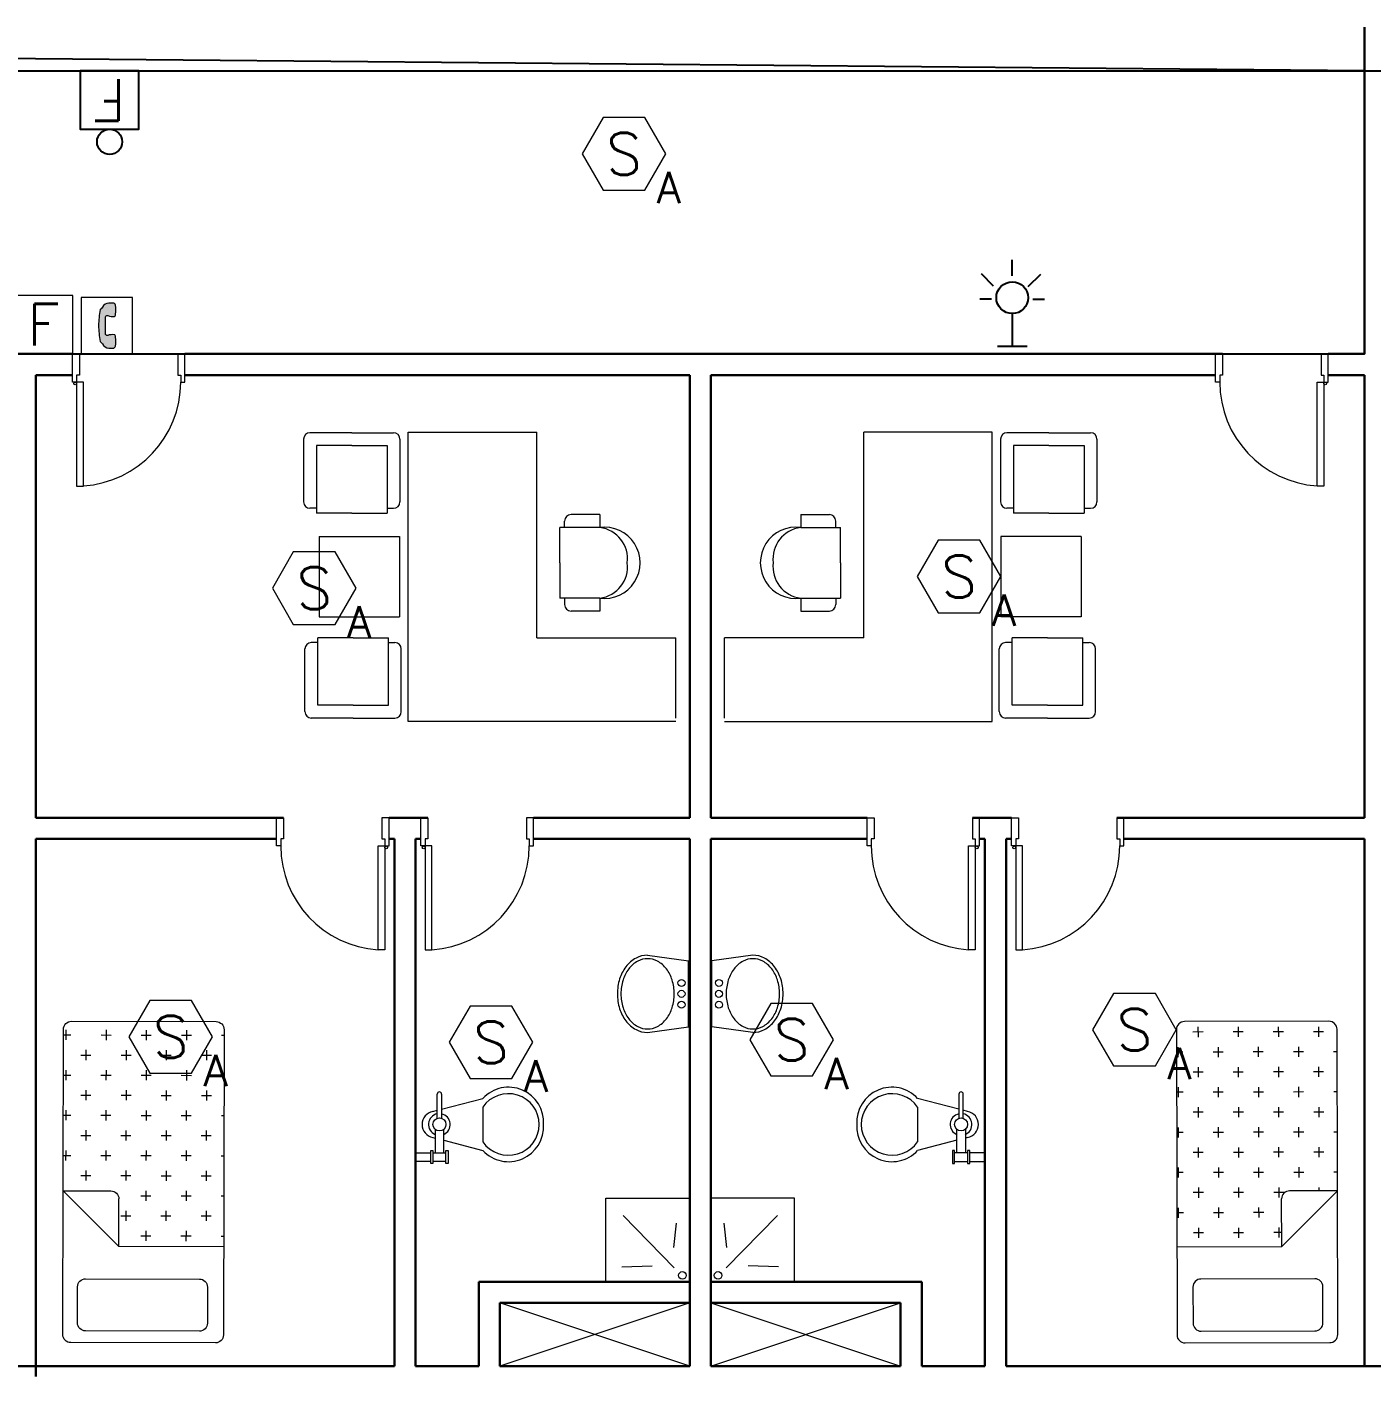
# Model space of a CAD drawing. Extents: x -15 to 256, y 0 to 403.
# Drawn here: x 65.41 to 74.98, y 367.76 to 377.4 of the extents above; entities that cross this region are included whole.
import ezdxf
from ezdxf.enums import TextEntityAlignment as Align

# ---------------------------------------------------------------- set-up
doc = ezdxf.new("R2010")
doc.units = 0
doc.header["$LTSCALE"] = 0.15
doc.layers.get('0').update_dxf_attribs({"color": 252})
for name, color, linetype in [('0 fire alarm', 252, 'Continuous'), ('0 public aadress', 252, 'Continuous'), ('0 sockets', 252, 'Continuous'), ('bound', 252, 'Continuous')]:
    doc.layers.add(name, color=color, linetype=linetype)
for name, color, linetype, lineweight in [('anal', 252, 'Continuous', 20), ('DOOR', 252, 'Continuous', 20), ('FIXT', 252, 'Continuous', 9), ('FUR', 252, 'Continuous', 9), ('sofa', 252, 'Continuous', 9), ('T-FIRE-B', 4, 'Continuous', 0), ('T-TEXT', 2, 'Continuous', 0), ('wall', 252, 'Continuous', 30), ('WC', 252, 'Continuous', 9)]:
    doc.layers.add(name, color=color, linetype=linetype, lineweight=lineweight)
doc.styles.add('ROMANS', font='ROMANS.shx', dxfattribs={"width": 0.8})
doc.styles.add('TEXT-NFP', font='simplex.shx')

# ---------------------------------------------------------------- blocks, each defined once
blk = doc.blocks.new('A$C48FC3568')
at = {"layer": 'FUR'}
h = blk.add_hatch(dxfattribs=at)
h.set_pattern_fill('CROSS', color=256, scale=0.5, style=0)
h.set_pattern_definition([(0, (-34.60875, 58.23435), (0.125, -0.125), [0.0625, -0.1875]), (270, (-34.5775, 58.2656), (-0.125, -0.125), [0.0625, -0.1875])])
h.paths.add_polyline_path([(1.0549, 0.7028), (1.0549, 1), (0.05, 1, 0.414214), (0, 0.95), (0, 0.05, 0.414214), (0.05, 0), (1.402, 0), (1.402, 0.6528), (1.1049, 0.6528, -0.414214)])
for p, q in [((0, 0.95), (0, 0.05)), ((1.95, 1), (0.05, 1)), ((1.402, 0.6528), (1.0549, 1)), ((1.0549, 1), (1.0549, 0.7028)), ((2, 0.05), (2, 0.95)), ((1.6023, 0.8585), (1.6023, 0.15)), ((1.877, 0.9085), (1.6523, 0.9085)), ((1.927, 0.15), (1.927, 0.8585)), ((1.402, 0.6528), (1.1049, 0.6528)), ((1.402, 0), (1.402, 0.6528)), ((1.6523, 0.1), (1.877, 0.1)), ((0.05, 0), (1.95, 0))]:
    blk.add_line(p, q, dxfattribs=at)
for centre, start, end in [((0.05, 0.95), 90, 180), ((1.95, 0.95), 360, 90), ((1.6523, 0.8585), 90, 180), ((1.877, 0.8585), 360, 90), ((1.1049, 0.7028), 180, 270), ((1.6523, 0.15), 180, 270), ((1.877, 0.15), 270, 0), ((0.05, 0.05), 180, 270), ((1.95, 0.05), 270, 360)]:
    blk.add_arc(centre, 0.05, start, end, dxfattribs=at)
blk = doc.blocks.new('ARCH')
at = {"layer": 'anal'}
for p, q in [((70.125, 368.325), (68.775, 367.875)), ((70.125, 367.875), (68.775, 368.325)), ((70.125, 368.325), (68.775, 367.875)), ((70.125, 367.875), (68.775, 368.325)), ((70.275, 367.875), (71.625, 368.325)), ((70.275, 368.325), (71.625, 367.875)), ((70.275, 367.875), (71.625, 368.325)), ((70.275, 368.325), (71.625, 367.875))]:
    blk.add_line(p, q, dxfattribs=at)
at = {"layer": 'bound', "color": 2}
blk.add_lwpolyline([(91.9019, 377.3479), (94.4258, 377.3479), (94.4258, 312.7217), (-14.9939, 312.7217), (-14.9939, 377.0896), (94.6391, 377.0896)], dxfattribs=at)
at = {"layer": 'DOOR'}
for points in [[(65.7648, 374.875), (65.7348, 374.875), (65.7348, 375.075), (65.7848, 375.075), (65.7848, 374.925), (65.7648, 374.925)], [(66.5048, 374.875), (66.5348, 374.875), (66.5348, 375.075), (66.4848, 375.075), (66.4848, 374.925), (66.5048, 374.925)], [(73.8952, 374.875), (73.8652, 374.875), (73.8652, 375.075), (73.9152, 375.075), (73.9152, 374.925), (73.8952, 374.925)], [(74.6352, 374.875), (74.6652, 374.875), (74.6652, 375.075), (74.6152, 375.075), (74.6152, 374.925), (74.6352, 374.925)], [(65.7648, 374.875), (65.7648, 374.135), (65.8129, 374.135), (65.8129, 374.875)], [(74.6352, 374.875), (74.6352, 374.135), (74.5871, 374.135), (74.5871, 374.875)], [(67.2165, 371.575), (67.1865, 371.575), (67.1865, 371.775), (67.2365, 371.775), (67.2365, 371.625), (67.2165, 371.625)], [(67.9565, 371.575), (67.9865, 371.575), (67.9865, 371.775), (67.9365, 371.775), (67.9365, 371.625), (67.9565, 371.625)], [(68.2435, 371.575), (68.2135, 371.575), (68.2135, 371.775), (68.2635, 371.775), (68.2635, 371.625), (68.2435, 371.625)], [(68.9835, 371.575), (69.0135, 371.575), (69.0135, 371.775), (68.9635, 371.775), (68.9635, 371.625), (68.9835, 371.625)], [(71.4165, 371.575), (71.3865, 371.575), (71.3865, 371.775), (71.4365, 371.775), (71.4365, 371.625), (71.4165, 371.625)], [(72.1565, 371.575), (72.1865, 371.575), (72.1865, 371.775), (72.1365, 371.775), (72.1365, 371.625), (72.1565, 371.625)], [(72.4435, 371.575), (72.4135, 371.575), (72.4135, 371.775), (72.4635, 371.775), (72.4635, 371.625), (72.4435, 371.625)], [(73.1835, 371.575), (73.2135, 371.575), (73.2135, 371.775), (73.1635, 371.775), (73.1635, 371.625), (73.1835, 371.625)], [(67.9565, 371.575), (67.9565, 370.835), (67.9085, 370.835), (67.9085, 371.575)], [(68.2435, 371.575), (68.2435, 370.835), (68.2915, 370.835), (68.2915, 371.575)], [(72.1565, 371.575), (72.1565, 370.835), (72.1085, 370.835), (72.1085, 371.575)], [(72.4435, 371.575), (72.4435, 370.835), (72.4915, 370.835), (72.4915, 371.575)]]:
    blk.add_lwpolyline(points, close=True, dxfattribs=at)
for centre in [(65.7548, 374.865), (74.6452, 374.865), (67.9665, 371.565), (68.2335, 371.565), (72.1665, 371.565), (72.4335, 371.565)]:
    blk.add_circle(centre, 0.01, dxfattribs=at)
for centre, start, end in [((65.7648, 374.875), 273.72312, 0), ((74.6352, 374.875), 180, 266.27688), ((67.9565, 371.575), 180, 266.27688), ((68.2435, 371.575), 273.72312, 0), ((72.1565, 371.575), 180, 266.27688), ((72.4435, 371.575), 273.72312, 0)]:
    blk.add_arc(centre, 0.74, start, end, dxfattribs=at)
at = {"layer": 'FIXT'}
for p, q in [((69.8256, 370.798), (70.1165, 370.7569)), ((70.1165, 370.2891), (70.1165, 370.7569)), ((70.5744, 370.798), (70.2835, 370.7569)), ((70.2835, 370.2891), (70.2835, 370.7569)), ((69.8256, 370.248), (70.1165, 370.2891)), ((70.5744, 370.248), (70.2835, 370.2891))]:
    blk.add_line(p, q, dxfattribs=at)
for centre in [(70.0668, 370.6004), (70.3332, 370.6004), (70.0668, 370.523), (70.0668, 370.4457), (70.3332, 370.523), (70.3332, 370.4457)]:
    blk.add_circle(centre, 0.025, dxfattribs=at)
for centre, radius, start, end in [((69.8529, 370.5771), 0.2279, 118.61302, 142.7902), ((69.8529, 370.5771), 0.2029, 118.61302, 142.7902), ((69.8256, 370.6273), 0.1707, 90, 118.61302), ((69.8256, 370.6273), 0.1457, 90, 118.61302), ((69.8256, 370.6273), 0.1457, 61.38698, 90), ((69.7982, 370.5771), 0.2029, 37.2098, 61.38698), ((70.6018, 370.5771), 0.2029, 118.61302, 142.7902), ((70.5744, 370.6273), 0.1457, 90, 118.61302), ((70.5744, 370.6273), 0.1707, 61.38698, 90), ((70.5744, 370.6273), 0.1457, 61.38698, 90), ((70.5471, 370.5771), 0.2029, 37.2098, 61.38698), ((70.5471, 370.5771), 0.2279, 37.2098, 61.38698), ((69.896, 370.5444), 0.282, 142.7902, 162.54076), ((69.896, 370.5444), 0.257, 142.7902, 162.54076), ((69.7551, 370.5444), 0.257, 17.45924, 37.2098), ((70.6449, 370.5444), 0.257, 142.7902, 162.54076), ((70.504, 370.5444), 0.257, 17.45924, 37.2098), ((70.504, 370.5444), 0.282, 17.45924, 37.2098), ((69.9639, 370.523), 0.3532, 162.54076, 180), ((69.9639, 370.523), 0.3282, 162.54076, 180), ((69.6872, 370.523), 0.3282, 360, 17.45924), ((70.7128, 370.523), 0.3282, 162.54076, 180), ((70.4361, 370.523), 0.3282, 0, 17.45924), ((70.4361, 370.523), 0.3532, 360, 17.45924), ((69.9639, 370.523), 0.3532, 180, 197.45924), ((69.9639, 370.523), 0.3282, 180, 197.45924), ((69.6872, 370.523), 0.3282, 342.54076, 0), ((70.7128, 370.523), 0.3282, 180, 197.45924), ((70.4361, 370.523), 0.3282, 342.54076, 360), ((70.4361, 370.523), 0.3532, 342.54076, 0), ((69.896, 370.5017), 0.282, 197.45924, 217.2098), ((69.896, 370.5017), 0.257, 197.45924, 217.2098), ((69.7551, 370.5017), 0.257, 322.7902, 342.54076), ((70.6449, 370.5017), 0.257, 197.45924, 217.2098), ((70.504, 370.5017), 0.257, 322.7902, 342.54076), ((70.504, 370.5017), 0.282, 322.7902, 342.54076), ((69.8529, 370.469), 0.2279, 217.2098, 241.38698), ((69.8529, 370.469), 0.2029, 217.2098, 241.38698), ((69.8256, 370.4188), 0.1457, 241.38698, 270), ((69.8256, 370.4188), 0.1457, 270, 298.61302), ((69.7982, 370.469), 0.2029, 298.61302, 322.7902), ((70.6018, 370.469), 0.2029, 217.2098, 241.38698), ((70.5744, 370.4188), 0.1457, 241.38698, 270), ((70.5744, 370.4188), 0.1457, 270, 298.61302), ((70.5471, 370.469), 0.2029, 298.61302, 322.7902), ((70.5471, 370.469), 0.2279, 298.61302, 322.7902), ((69.8256, 370.4188), 0.1707, 241.38698, 270), ((70.5744, 370.4188), 0.1707, 270, 298.61302)]:
    blk.add_arc(centre, radius, start, end, dxfattribs=at)
at = {"layer": 'FUR'}
for p, q in [((67.7212, 374.5142), (67.4241, 374.5142)), ((67.7212, 374.5142), (68.0184, 374.5142)), ((68.1226, 372.4608), (68.1226, 374.518)), ((68.1226, 374.518), (69.0369, 374.518)), ((69.0369, 373.0562), (69.0369, 374.518)), ((71.3631, 373.0562), (71.3631, 374.518)), ((72.2774, 374.518), (71.3631, 374.518)), ((72.2774, 372.4608), (72.2774, 374.518)), ((72.6788, 374.5142), (72.3816, 374.5142)), ((72.6788, 374.5142), (72.9759, 374.5142)), ((67.3784, 374.4685), (67.3784, 374.0227)), ((67.4698, 374.4227), (67.4698, 373.9427)), ((67.7212, 374.4227), (67.4698, 374.4227)), ((67.7212, 374.4227), (67.9727, 374.4227)), ((67.9727, 374.4227), (67.9727, 373.9427)), ((68.0641, 374.4685), (68.0641, 374.0227)), ((72.3359, 374.4685), (72.3359, 374.0227)), ((72.6788, 374.4227), (72.4273, 374.4227)), ((72.4273, 374.4227), (72.4273, 373.9427)), ((72.6788, 374.4227), (72.9302, 374.4227)), ((72.9302, 374.4227), (72.9302, 373.9427)), ((73.0216, 374.4685), (73.0216, 374.0227)), ((67.4698, 373.977), (67.4241, 373.977)), ((67.7212, 373.9427), (67.4698, 373.9427)), ((67.7212, 373.9427), (67.9727, 373.9427)), ((67.9727, 373.977), (68.0184, 373.977)), ((72.4273, 373.977), (72.3816, 373.977)), ((72.6788, 373.9427), (72.4273, 373.9427)), ((72.6788, 373.9427), (72.9302, 373.9427)), ((72.9302, 373.977), (72.9759, 373.977)), ((69.4856, 373.8406), (69.2013, 373.8406)), ((69.2013, 373.5892), (69.2013, 373.8406)), ((69.2355, 373.8406), (69.2355, 373.8863)), ((69.4856, 373.932), (69.2813, 373.932)), ((69.4856, 373.932), (69.4856, 373.8406)), ((70.9144, 373.932), (70.9144, 373.8406)), ((70.9144, 373.932), (71.1187, 373.932)), ((70.9144, 373.8406), (71.1987, 373.8406)), ((71.1645, 373.8406), (71.1645, 373.8863)), ((71.1987, 373.5892), (71.1987, 373.8406)), ((67.4902, 373.7774), (67.4902, 373.206)), ((67.4902, 373.7774), (68.0616, 373.7774)), ((68.0616, 373.7774), (68.0616, 373.206)), ((72.3384, 373.7774), (72.3384, 373.206)), ((72.9098, 373.7774), (72.3384, 373.7774)), ((72.9098, 373.7774), (72.9098, 373.206)), ((69.2013, 373.5892), (69.2013, 373.3377)), ((71.1987, 373.5892), (71.1987, 373.3377)), ((69.4856, 373.3377), (69.2013, 373.3377)), ((69.2355, 373.3377), (69.2355, 373.292)), ((69.4856, 373.3377), (69.4856, 373.2463)), ((70.9144, 373.3377), (71.1987, 373.3377)), ((70.9144, 373.3377), (70.9144, 373.2463)), ((71.1645, 373.3377), (71.1645, 373.292)), ((67.4902, 373.206), (68.0616, 373.206)), ((69.4856, 373.2463), (69.2813, 373.2463)), ((70.9144, 373.2463), (71.1187, 373.2463)), ((72.9098, 373.206), (72.3384, 373.206)), ((67.388, 372.5305), (67.388, 372.9762)), ((67.4794, 373.0219), (67.4337, 373.0219)), ((67.7308, 373.0562), (67.4794, 373.0562)), ((67.4794, 372.5762), (67.4794, 373.0562)), ((67.7308, 373.0562), (67.9823, 373.0562)), ((67.9823, 372.5762), (67.9823, 373.0562)), ((67.9823, 373.0219), (68.028, 373.0219)), ((68.0737, 372.5305), (68.0737, 372.9762)), ((69.0369, 373.0562), (70.0272, 373.0562)), ((70.0272, 372.4847), (70.0272, 373.0562)), ((71.3631, 373.0562), (70.3728, 373.0562)), ((70.3728, 372.4847), (70.3728, 373.0562)), ((72.3263, 372.5305), (72.3263, 372.9762)), ((72.4177, 373.0219), (72.372, 373.0219)), ((72.6692, 373.0562), (72.4177, 373.0562)), ((72.4177, 372.5762), (72.4177, 373.0562)), ((72.6692, 373.0562), (72.9206, 373.0562)), ((72.9206, 372.5762), (72.9206, 373.0562)), ((72.9206, 373.0219), (72.9663, 373.0219)), ((73.012, 372.5305), (73.012, 372.9762)), ((67.7308, 372.5762), (67.4794, 372.5762)), ((67.7308, 372.5762), (67.9823, 372.5762)), ((72.6692, 372.5762), (72.4177, 372.5762)), ((72.6692, 372.5762), (72.9206, 372.5762)), ((67.7308, 372.4847), (67.4337, 372.4847)), ((67.7308, 372.4847), (68.028, 372.4847)), ((70.0272, 372.4608), (68.1226, 372.4608)), ((70.3728, 372.4608), (72.2774, 372.4608)), ((72.6692, 372.4847), (72.372, 372.4847)), ((72.6692, 372.4847), (72.9663, 372.4847))]:
    blk.add_line(p, q, dxfattribs=at)
for centre, radius, start, end in [((67.4241, 374.4685), 0.0457, 90, 180), ((68.0184, 374.4685), 0.0457, 0, 90), ((72.3816, 374.4685), 0.0457, 90, 180), ((72.9759, 374.4685), 0.0457, 360, 90), ((67.4241, 374.0227), 0.0457, 180, 270), ((68.0184, 374.0227), 0.0457, 270, 0), ((72.3816, 374.0227), 0.0457, 180, 270), ((72.9759, 374.0227), 0.0457, 270, 360), ((69.2813, 373.8863), 0.0457, 90, 180), ((69.519, 373.5892), 0.2536, 262.43339, 97.56661), ((69.4577, 373.6171), 0.2253, 352.88231, 82.88231), ((70.881, 373.5892), 0.2536, 82.43339, 277.56661), ((70.9423, 373.6171), 0.2253, 97.11769, 187.11769), ((71.1187, 373.8863), 0.0457, 360, 90), ((69.4577, 373.5612), 0.2253, 277.11769, 7.11769), ((70.9423, 373.5612), 0.2253, 172.88231, 262.88231), ((69.2813, 373.292), 0.0457, 180, 270), ((71.1187, 373.292), 0.0457, 270, 360), ((67.4337, 372.9762), 0.0457, 90, 180), ((68.028, 372.9762), 0.0457, 360, 90), ((72.372, 372.9762), 0.0457, 90, 180), ((72.9663, 372.9762), 0.0457, 0, 90), ((67.4337, 372.5305), 0.0457, 180, 270), ((68.028, 372.5305), 0.0457, 270, 360), ((72.372, 372.5305), 0.0457, 180, 270), ((72.9663, 372.5305), 0.0457, 270, 0)]:
    blk.add_arc(centre, radius, start, end, dxfattribs=at)
at = {"layer": 'sofa'}
for p, q in [((69.5284, 369.0689), (70.1268, 369.0689)), ((69.5284, 368.4689), (69.5284, 369.0689)), ((70.8716, 369.0689), (70.2732, 369.0689)), ((70.8716, 368.4689), (70.8716, 369.0689)), ((70.0156, 368.574), (69.6512, 368.9459)), ((70.3844, 368.574), (70.7488, 368.9459)), ((70.0117, 368.7197), (70.0309, 368.8922)), ((70.3883, 368.7197), (70.3691, 368.8922)), ((69.6435, 368.5817), (69.8583, 368.5893)), ((70.7565, 368.5817), (70.5417, 368.5893))]:
    blk.add_line(p, q, dxfattribs=at)
for centre in [(70.0731, 368.5203), (70.3269, 368.5203)]:
    blk.add_circle(centre, 0.0268, dxfattribs=at)
at = {"layer": 'wall'}
for p, q in [((74.925, 375.075), (74.925, 377.4)), ((65.325, 375.075), (65.7348, 375.075)), ((66.5348, 375.075), (70.275, 375.075)), ((73.9152, 375.075), (70.125, 375.075)), ((74.925, 375.075), (74.6652, 375.075)), ((65.475, 374.925), (65.7348, 374.925)), ((65.475, 371.775), (65.475, 374.925)), ((66.5348, 374.925), (70.125, 374.925)), ((70.125, 374.925), (70.125, 371.775)), ((70.125, 374.925), (70.125, 371.775)), ((70.275, 374.925), (70.275, 371.775)), ((70.275, 374.925), (70.275, 371.775)), ((73.8652, 374.925), (70.275, 374.925)), ((74.925, 374.925), (74.6652, 374.925)), ((74.925, 371.775), (74.925, 374.925)), ((67.2365, 371.775), (65.475, 371.775)), ((68.2635, 371.775), (67.9865, 371.775)), ((70.125, 371.775), (69.0135, 371.775)), ((70.275, 371.775), (71.3865, 371.775)), ((72.1365, 371.775), (72.4135, 371.775)), ((73.1635, 371.775), (74.925, 371.775)), ((67.1865, 371.625), (65.475, 371.625)), ((65.475, 367.8), (65.475, 371.625)), ((68.025, 371.625), (67.9865, 371.625)), ((68.025, 371.625), (68.025, 367.875)), ((68.2135, 371.625), (68.175, 371.625)), ((68.175, 371.625), (68.175, 367.875)), ((70.125, 371.625), (69.0135, 371.625)), ((69.5835, 371.625), (69.5635, 371.625)), ((70.125, 371.625), (70.125, 368.475)), ((70.125, 371.625), (70.125, 367.875)), ((70.275, 371.625), (70.275, 368.475)), ((70.275, 371.625), (71.3865, 371.625)), ((70.275, 371.625), (70.275, 367.875)), ((70.8165, 371.625), (70.8365, 371.625)), ((72.1865, 371.625), (72.225, 371.625)), ((72.225, 371.625), (72.225, 367.875)), ((72.375, 371.625), (72.4135, 371.625)), ((72.375, 371.625), (72.375, 367.875)), ((73.2135, 371.625), (74.925, 371.625)), ((74.925, 367.875), (74.925, 371.625)), ((70.125, 368.475), (68.625, 368.475)), ((68.625, 368.475), (68.625, 367.875)), ((70.275, 368.475), (71.775, 368.475)), ((71.775, 368.475), (71.775, 367.875)), ((70.125, 368.325), (68.775, 368.325)), ((68.775, 368.325), (68.775, 367.875)), ((70.125, 368.325), (70.125, 367.875)), ((70.275, 368.325), (71.625, 368.325)), ((71.625, 368.325), (71.625, 367.875)), ((65.25, 367.875), (68.025, 367.875)), ((68.175, 367.875), (68.625, 367.875)), ((68.775, 367.875), (70.125, 367.875)), ((70.275, 367.875), (71.625, 367.875)), ((71.775, 367.875), (72.225, 367.875)), ((72.375, 367.875), (77.35, 367.875))]:
    blk.add_line(p, q, dxfattribs=at)
at = {"layer": 'WC'}
for p, q in [((68.3294, 369.6371), (68.3294, 369.81)), ((68.3603, 369.81), (68.3603, 369.6371)), ((72.0397, 369.81), (72.0397, 369.6371)), ((72.0706, 369.6371), (72.0706, 369.81)), ((68.2985, 369.6865), (68.3297, 369.6946)), ((68.3606, 369.7027), (68.6538, 369.7792)), ((68.6538, 369.7174), (68.6538, 369.4703)), ((72.0394, 369.7027), (71.7462, 369.7792)), ((71.7462, 369.7174), (71.7462, 369.4703)), ((72.1015, 369.6865), (72.0703, 369.6946)), ((68.314, 369.5597), (68.314, 369.3931)), ((68.3758, 369.3931), (68.3758, 369.5593)), ((72.0242, 369.3931), (72.0242, 369.5593)), ((72.086, 369.5597), (72.086, 369.3931)), ((68.2831, 369.4085), (68.2985, 369.4085)), ((68.2831, 369.3158), (68.2831, 369.4085)), ((68.2985, 369.5012), (68.3144, 369.497)), ((68.2985, 369.4085), (68.2985, 369.3158)), ((68.3756, 369.4811), (68.6538, 369.4085)), ((68.3912, 369.3158), (68.3912, 369.4085)), ((68.3912, 369.4085), (68.4067, 369.4085)), ((68.4067, 369.4085), (68.4067, 369.3158)), ((72.0244, 369.4811), (71.7462, 369.4085)), ((72.0088, 369.4085), (71.9933, 369.4085)), ((71.9933, 369.4085), (71.9933, 369.3158)), ((72.0088, 369.3158), (72.0088, 369.4085)), ((72.1015, 369.5012), (72.0856, 369.497)), ((72.1015, 369.4085), (72.1015, 369.3158)), ((72.1169, 369.4085), (72.1015, 369.4085)), ((72.1169, 369.3158), (72.1169, 369.4085)), ((68.175, 369.3931), (68.2831, 369.3931)), ((68.2831, 369.3313), (68.175, 369.3313)), ((68.2985, 369.3158), (68.2831, 369.3158)), ((68.2985, 369.3931), (68.3912, 369.3931)), ((68.3912, 369.3313), (68.2985, 369.3313)), ((68.4067, 369.3158), (68.3912, 369.3158)), ((71.9933, 369.3158), (72.0088, 369.3158)), ((72.1015, 369.3931), (72.0088, 369.3931)), ((72.0088, 369.3313), (72.1015, 369.3313)), ((72.1015, 369.3158), (72.1169, 369.3158)), ((72.225, 369.3931), (72.1169, 369.3931)), ((72.1169, 369.3313), (72.225, 369.3313))]:
    blk.add_line(p, q, dxfattribs=at)
for centre in [(68.3449, 369.5938), (72.0551, 369.5938)]:
    blk.add_circle(centre, 0.0463, dxfattribs=at)
for centre, radius, start, end in [((68.3449, 369.81), 0.0154, 360, 180), ((68.8366, 369.6086), 0.25, 356.62, 136.9828), ((68.8352, 369.5927), 0.2201, 0.3, 145.4946), ((71.5634, 369.6086), 0.25, 43.0172, 183.38), ((71.5648, 369.5927), 0.2201, 34.5054, 179.7), ((72.0551, 369.81), 0.0154, 0, 180), ((68.3155, 369.5938), 0.0942, 100.3889, 259.61114), ((68.3449, 369.5938), 0.0772, 101.423, 247.14953), ((68.3449, 369.5938), 0.0772, 293.4137, 78.1237), ((72.0551, 369.5938), 0.0772, 101.8763, 246.5863), ((72.0551, 369.5938), 0.0772, 292.85047, 78.577), ((72.0845, 369.5938), 0.0942, 280.38886, 79.6111), ((68.8366, 369.5791), 0.25, 223.01722, 3.38), ((68.8352, 369.595), 0.2201, 214.50543, 359.7), ((71.5634, 369.5791), 0.25, 176.62, 316.98278), ((71.5648, 369.595), 0.2201, 180.3, 325.49457)]:
    blk.add_arc(centre, radius, start, end, dxfattribs=at)
at = {"layer": 'FUR', "extrusion": (0, 0, -1), "xscale": 1.142857142856969, "yscale": 1.142857142856969, "zscale": -1.142857142857, "rotation": 270.1259017659578}
blk.add_blockref('A$C48FC3568', (-66.8139, 370.3252), dxfattribs=at)
at = {"layer": 'FUR', "xscale": 1.142857142856969, "yscale": 1.142857142856969, "zscale": 1.142857142856969, "rotation": 270.1259017659578}
blk.add_blockref('A$C48FC3568', (73.5861, 370.3252), dxfattribs=at)
blk = doc.blocks.new('dressable smoke detectore above false ceiling')
blk.add_lwpolyline([(200, 0), (100, 173.2), (-100, 173.2), (-200, 0), (-100, -173.2), (100, -173.2)], close=True)
at = {"layer": 'T-TEXT', "style": 'ROMANS'}
blk.add_attdef('S', text='', height=200, dxfattribs=at).set_placement((0, 0, 0), align=Align.MIDDLE)
blk.add_attdef('A', text='', height=150, dxfattribs=at).set_placement((214.9, -161.3), align=Align.MIDDLE_CENTER)
blk = doc.blocks.new('*U107')
blk.add_lwpolyline([(-140, -280), (140, -280), (140, 0), (-140, 0)], close=True)
at = {"layer": 'T-TEXT', "style": 'TEXT-NFP'}
blk.add_attdef('F', text='', height=200, dxfattribs=at).set_placement((0, -140, 0), align=Align.MIDDLE)
blk = doc.blocks.new('*U60')
h = blk.add_hatch(color=256)
h.dxf.hatch_style = 1
edge = h.paths.add_edge_path()
edge.add_arc((32.6, 256.8), 14.1, 13.60208, 92.31607)
edge.add_line((32, 270.8), (11.2, 270.8))
edge.add_arc((13.1, 230.7), 40.2, 92.74415, 154.22151)
edge.add_arc((-27.5, 250.3), 4.89, 309.27222, 334.22151, ccw=False)
edge.add_arc((-63.6, 280.9), 52.1, 306.60964, 318.72508, ccw=False)
edge.add_arc((-30.4, 234.6), 4.89, 115.36052, 167.81343)
edge.add_arc((351.8, 152.1), 395.9, 167.80758, 180.29746)
edge.add_arc((347.9, 148), 392, 179.70122, 192.26686)
edge.add_arc((-30.4, 65.8), 4.89, 193.25659, 244.64909)
edge.add_arc((-66.6, 18.3), 54.9, 39.82507, 51.6228, ccw=False)
edge.add_arc((-27.5, 49.7), 4.89, 25.77849, 50.72778, ccw=False)
edge.add_arc((13.1, 69.3), 40.2, 205.77849, 267.25585)
edge.add_line((11.2, 29.2), (32, 29.2))
edge.add_arc((32.6, 43.2), 14.1, 267.68393, 346.39792)
edge.add_arc((-161.2, 66.9), 209.3, 352.60448, 365.90084)
edge.add_arc((12.6, 87.2), 34.4, 1.94009, 17.77394)
edge.add_arc((40.7, 96.2), 4.89, 18.49088, 87.07157)
edge.add_arc((29.9, 27.6), 74.3, 81.42344, 109.99039)
edge.add_arc((2.4, 101.8), 4.89, 250.35129, 295.24228, ccw=False)
edge.add_arc((1.2, 105.9), 8.65, 174.51397, 266.95864, ccw=False)
edge.add_arc((-1021.9, 147.1), 1015.3, 357.71608, 360.1614)
edge.add_arc((-1021.9, 152.9), 1015.3, 359.8386, 362.28392)
edge.add_arc((2.6, 194.4), 10.1, 100.6325, 185.99521, ccw=False)
edge.add_arc((2.4, 199.7), 4.89, 64.75772, 109.64871, ccw=False)
edge.add_arc((32.8, 273.5), 75, 247.79098, 276.68178)
edge.add_arc((40.7, 203.8), 4.89, 279.97605, 341.50912)
edge.add_arc((12.6, 212.8), 34.4, 342.22606, 358.05991)
edge.add_arc((-161.2, 233.1), 209.3, 354.09916, 367.39552)
for p, q in [((136.9, 300), (-136.9, 300)), ((-136.9, 300), (-136.9, 0)), ((136.9, 0), (136.9, 300)), ((-136.9, 0), (136.9, 0))]:
    blk.add_line(p, q)
blk.add_lwpolyline([(46.3, 260.1, 0.357628), (32, 270.8), (11.2, 270.8, 0.27487), (-23.1, 248.2, -0.109294), (-24.4, 246.5, -0.052913), (-32.5, 239.1, 0.232951), (-35.2, 235.7, 0.054551), (-44.1, 150, 0.054883), (-35.2, 64.7, 0.228078), (-32.5, 61.4, -0.051523), (-24.4, 53.5, -0.109294), (-23.1, 51.8, 0.27487), (11.2, 29.2), (32, 29.2, 0.357628), (46.3, 39.9, 0.058081), (46.9, 88.4, 0.069198), (45.3, 97.7, 0.308503), (40.9, 101, 0.125296), (4.5, 97.4, -0.198418), (0.7, 97.2, -0.426767), (-7.4, 106.7, 0.01067), (-6.6, 150, 0.01067), (-7.4, 193.3, -0.390702), (0.7, 204.3, -0.198418), (4.5, 204.1, 0.126732), (41.5, 199, 0.275132), (45.3, 202.3, 0.069198), (46.9, 211.6, 0.058081)], format="xyb", close=True)
blk = doc.blocks.new('*U109')
at = {"color": 2}
blk.add_lwpolyline([(-140, 0), (140, 0), (140, 280), (-140, 280)], close=True, dxfattribs=at)
blk.add_circle((0, 340), 60, dxfattribs=at)
at = {"layer": 'T-TEXT', "color": 2, "style": 'TEXT-NFP'}
blk.add_attdef('F', text='', height=200, dxfattribs=at).set_placement((0, 140, 0), align=Align.MIDDLE)
blk = doc.blocks.new('strobe light')
at = {"color": 1}
for p, q in [((-0.8, 373.8), (-0.8, 450)), ((-89.7, 324.6), (-147.6, 382.6)), ((134.9, 380.2), (74.6, 321.5)), ((-99, 262.2), (-154.6, 262.2)), ((99, 262.2), (154.6, 262.2)), ((0, 192.9), (0, 34.9)), ((70.7, 34.9), (-70.7, 34.9)), ((70.7, 0), (-70.7, 0))]:
    blk.add_line(p, q, dxfattribs=at)
blk.add_circle((0, 268.8), 75.9, dxfattribs=at)

msp = doc.modelspace()

# ---------------------------------------------------------------- linework, layer by layer
at = {"layer": '0 public aadress', "color": 3}
for points in [[(74.925, 377.0896), (48.6664, 377.325), (46.275, 374.9336), (46.275, 370.125), (15.075, 370.125)], [(43.7586, 329.5), (46.125, 331.8664), (46.125, 346.275), (87.3689, 346.275), (89.3189, 346.275), (94.2, 351.1414), (94.275, 354.5689), (88.2311, 348.525), (46.125, 348.525), (46.125, 355.875), (94.275, 355.875), (94.275, 358.125), (46.125, 357.9052), (46.125, 367.875), (65.325, 367.875), (65.325, 375.075), (74.925, 375.075), (74.925, 377.0896)]]:
    msp.add_lwpolyline(points, dxfattribs=at)

# ---------------------------------------------------------------- block references
at = {"layer": '0 fire alarm', "color": 3}
ref = msp.add_blockref('*U109', (65.9994, 377.0896), dxfattribs=dict(at, xscale=0.001488, yscale=0.001488, zscale=0.001488, rotation=180))
ref.add_attrib('F', 'F', dxfattribs={"layer": 'T-TEXT', "height": 0.2976, "rotation": 180, "style": 'TEXT-NFP'}).set_placement((65.9994, 376.8813), align=Align.MIDDLE)
at = {"layer": '0 fire alarm', "color": 3, "xscale": 0.001488, "yscale": 0.001488, "zscale": 0.001488}
msp.add_blockref('strobe light', (72.4189, 375.075), dxfattribs=at)
at = {"layer": '0 sockets', "color": 3}
msp.add_blockref('ARCH', (0, 0), dxfattribs=at)
at = {"layer": 'T-FIRE-B', "xscale": 0.001487761816891826, "yscale": 0.001487761816891826, "zscale": 0.001487761816891826}
for name, p, values in [('dressable smoke detectore above false ceiling', (69.6574, 376.4984), {'S': 'S', 'A': 'A'}), ('*U107', (65.5299, 375.4916), {'F': 'F'}), ('dressable smoke detectore above false ceiling', (72.0408, 373.4917), {'S': 'S', 'A': 'A'}), ('dressable smoke detectore above false ceiling', (67.4546, 373.4087), {'S': 'S', 'A': 'A'}), ('dressable smoke detectore above false ceiling', (66.434, 370.2169), {'S': 'S', 'A': 'A'}), ('dressable smoke detectore above false ceiling', (73.2886, 370.2681), {'S': 'S', 'A': 'A'}), ('dressable smoke detectore above false ceiling', (68.7122, 370.1785), {'S': 'S', 'A': 'A'}), ('dressable smoke detectore above false ceiling', (70.8504, 370.1965), {'S': 'S', 'A': 'A'})]:
    msp.add_blockref(name, p, dxfattribs=at).add_auto_attribs(values)
at = {"layer": 'T-FIRE-B', "xscale": 0.001326103487042799, "yscale": 0.001326103487042799, "zscale": 0.001326103487042799}
msp.add_blockref('*U60', (65.9796, 375.0775), dxfattribs=at)

doc.saveas('drawing.dxf')
